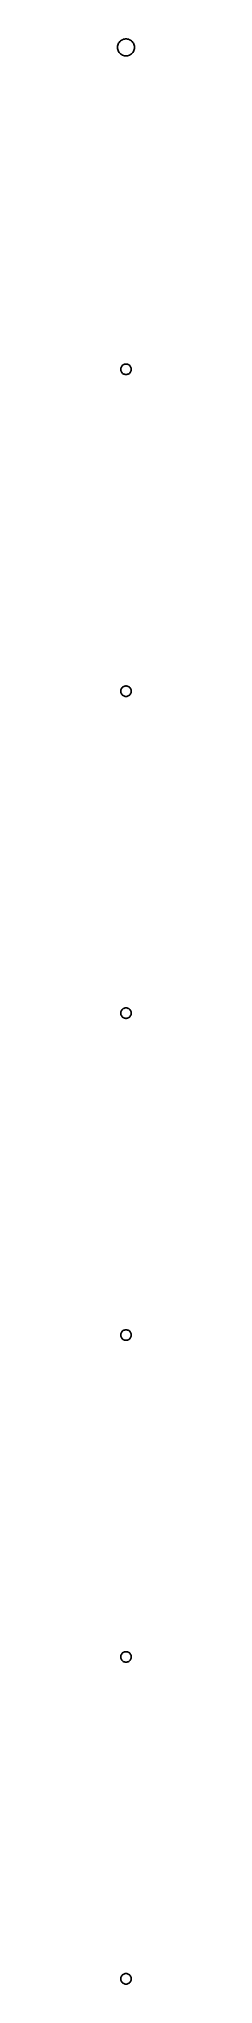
# Model space of a CAD drawing. Header units: metres. Extents: x -3 to 3, y -2 to 663.
import ezdxf

# ---------------------------------------------------------------- set-up
doc = ezdxf.new("R2010")
doc.units = ezdxf.units.M

msp = doc.modelspace()

# ---------------------------------------------------------------- linework, layer by layer
for p, q in [((-2.87712, 660.363), (-2.89999, 660)), ((-2.89999, 660), (-2.87712, 659.637)), ((-2.80888, 660.721), (-2.87712, 660.363)), ((-2.87712, 659.637), (-2.80888, 659.279)), ((-2.69635, 661.068), (-2.80888, 660.721)), ((-2.80888, 659.279), (-2.69635, 658.932)), ((-2.54128, 661.397), (-2.69635, 661.068)), ((-2.69635, 658.932), (-2.54128, 658.603)), ((-2.34615, 661.705), (-2.54128, 661.397)), ((-2.54128, 658.603), (-2.34615, 658.295)), ((-2.114, 661.985), (-2.34615, 661.705)), ((-2.34615, 658.295), (-2.114, 658.015)), ((-1.84853, 662.234), (-2.114, 661.985)), ((-1.55389, 662.449), (-1.84853, 662.234)), ((-1.23476, 662.624), (-1.55389, 662.449)), ((-0.896149, 662.758), (-1.23476, 662.624)), ((-0.543396, 662.849), (-0.896149, 662.758)), ((-0.182083, 662.894), (-0.543396, 662.849)), ((0.182083, 662.894), (-0.182083, 662.894)), ((0.543396, 662.849), (0.182083, 662.894)), ((0.896149, 662.758), (0.543396, 662.849)), ((1.23476, 662.624), (0.896149, 662.758)), ((1.55389, 662.449), (1.23476, 662.624)), ((1.84853, 662.234), (1.55389, 662.449)), ((2.114, 661.985), (1.84853, 662.234)), ((2.34615, 661.705), (2.114, 661.985)), ((2.114, 658.015), (2.34615, 658.295)), ((2.54128, 661.397), (2.34615, 661.705)), ((2.34615, 658.295), (2.54128, 658.603)), ((2.69635, 661.068), (2.54128, 661.397)), ((2.54128, 658.603), (2.69635, 658.932)), ((2.80888, 660.721), (2.69635, 661.068)), ((2.69635, 658.932), (2.80888, 659.279)), ((2.87712, 660.363), (2.80888, 660.721)), ((2.80888, 659.279), (2.87712, 659.637)), ((2.89999, 660), (2.87712, 660.363)), ((2.87712, 659.637), (2.89999, 660)), ((-2.114, 658.015), (-1.84853, 657.766)), ((-1.84853, 657.766), (-1.55389, 657.551)), ((-1.55389, 657.551), (-1.23476, 657.376)), ((-1.23476, 657.376), (-0.896149, 657.242)), ((-0.896149, 657.242), (-0.543396, 657.151)), ((-0.543396, 657.151), (-0.182083, 657.106)), ((-0.182083, 657.106), (0.182083, 657.106)), ((0.182083, 657.106), (0.543396, 657.151)), ((0.543396, 657.151), (0.896149, 657.242)), ((0.896149, 657.242), (1.23476, 657.376)), ((1.23476, 657.376), (1.55389, 657.551)), ((1.55389, 657.551), (1.84853, 657.766)), ((1.84853, 657.766), (2.114, 658.015)), ((-0.556229, 551.712), (-0.766388, 551.629)), ((-0.33728, 551.768), (-0.556229, 551.712)), ((-0.113022, 551.796), (-0.33728, 551.768)), ((0.113022, 551.796), (-0.113022, 551.796)), ((0.33728, 551.768), (0.113022, 551.796)), ((0.556229, 551.712), (0.33728, 551.768)), ((0.766388, 551.629), (0.556229, 551.712)), ((-1.7858, 550.226), (-1.79999, 550)), ((-1.79999, 550), (-1.7858, 549.774)), ((-1.74344, 550.448), (-1.7858, 550.226)), ((-1.7858, 549.774), (-1.74344, 549.552)), ((-1.67358, 550.663), (-1.74344, 550.448)), ((-1.74344, 549.552), (-1.67358, 549.337)), ((-1.57735, 550.867), (-1.67358, 550.663)), ((-1.67358, 549.337), (-1.57735, 549.133)), ((-1.45622, 551.058), (-1.57735, 550.867)), ((-1.57735, 549.133), (-1.45622, 548.942)), ((-1.31213, 551.232), (-1.45622, 551.058)), ((-1.45622, 548.942), (-1.31213, 548.768)), ((-1.14735, 551.387), (-1.31213, 551.232)), ((-1.31213, 548.768), (-1.14735, 548.613)), ((-0.964478, 551.52), (-1.14735, 551.387)), ((-1.14735, 548.613), (-0.964478, 548.48)), ((-0.766388, 551.629), (-0.964478, 551.52)), ((-0.964478, 548.48), (-0.766388, 548.371)), ((-0.766388, 548.371), (-0.556229, 548.288)), ((-0.556229, 548.288), (-0.33728, 548.232)), ((-0.33728, 548.232), (-0.113022, 548.204)), ((-0.113022, 548.204), (0.113022, 548.204)), ((0.113022, 548.204), (0.33728, 548.232)), ((0.33728, 548.232), (0.556229, 548.288)), ((0.556229, 548.288), (0.766388, 548.371)), ((0.964478, 551.52), (0.766388, 551.629)), ((0.766388, 548.371), (0.964478, 548.48)), ((1.14735, 551.387), (0.964478, 551.52)), ((0.964478, 548.48), (1.14735, 548.613)), ((1.31213, 551.232), (1.14735, 551.387)), ((1.14735, 548.613), (1.31213, 548.768)), ((1.45622, 551.058), (1.31213, 551.232)), ((1.31213, 548.768), (1.45622, 548.942)), ((1.57735, 550.867), (1.45622, 551.058)), ((1.45622, 548.942), (1.57735, 549.133)), ((1.67358, 550.663), (1.57735, 550.867)), ((1.57735, 549.133), (1.67358, 549.337)), ((1.74344, 550.448), (1.67358, 550.663)), ((1.67358, 549.337), (1.74344, 549.552)), ((1.7858, 550.226), (1.74344, 550.448)), ((1.74344, 549.552), (1.7858, 549.774)), ((1.79999, 550), (1.7858, 550.226)), ((1.7858, 549.774), (1.79999, 550)), ((-1.7858, 440.226), (-1.79999, 440)), ((-1.79999, 440), (-1.7858, 439.774)), ((-1.74344, 440.448), (-1.7858, 440.226)), ((-1.7858, 439.774), (-1.74344, 439.552)), ((-1.67358, 440.663), (-1.74344, 440.448)), ((-1.74344, 439.552), (-1.67358, 439.337)), ((-1.57735, 440.867), (-1.67358, 440.663)), ((-1.67358, 439.337), (-1.57735, 439.133)), ((-1.45622, 441.058), (-1.57735, 440.867)), ((-1.57735, 439.133), (-1.45622, 438.942)), ((-1.31213, 441.232), (-1.45622, 441.058)), ((-1.45622, 438.942), (-1.31213, 438.768)), ((-1.14735, 441.387), (-1.31213, 441.232)), ((-1.31213, 438.768), (-1.14735, 438.613)), ((-0.964478, 441.52), (-1.14735, 441.387)), ((-0.766388, 441.629), (-0.964478, 441.52)), ((-0.556229, 441.712), (-0.766388, 441.629)), ((-0.33728, 441.768), (-0.556229, 441.712)), ((-0.113022, 441.796), (-0.33728, 441.768)), ((0.113022, 441.796), (-0.113022, 441.796)), ((0.33728, 441.768), (0.113022, 441.796)), ((0.556229, 441.712), (0.33728, 441.768)), ((0.766388, 441.629), (0.556229, 441.712)), ((0.964478, 441.52), (0.766388, 441.629)), ((1.14735, 441.387), (0.964478, 441.52)), ((1.31213, 441.232), (1.14735, 441.387)), ((1.14735, 438.613), (1.31213, 438.768)), ((1.45622, 441.058), (1.31213, 441.232)), ((1.31213, 438.768), (1.45622, 438.942)), ((1.57735, 440.867), (1.45622, 441.058)), ((1.45622, 438.942), (1.57735, 439.133)), ((1.67358, 440.663), (1.57735, 440.867)), ((1.57735, 439.133), (1.67358, 439.337)), ((1.74344, 440.448), (1.67358, 440.663)), ((1.67358, 439.337), (1.74344, 439.552)), ((1.7858, 440.226), (1.74344, 440.448)), ((1.74344, 439.552), (1.7858, 439.774)), ((1.79999, 440), (1.7858, 440.226)), ((1.7858, 439.774), (1.79999, 440)), ((-1.14735, 438.613), (-0.964478, 438.48)), ((-0.964478, 438.48), (-0.766388, 438.371)), ((-0.766388, 438.371), (-0.556229, 438.288)), ((-0.556229, 438.288), (-0.33728, 438.232)), ((-0.33728, 438.232), (-0.113022, 438.204)), ((-0.113022, 438.204), (0.113022, 438.204)), ((0.113022, 438.204), (0.33728, 438.232)), ((0.33728, 438.232), (0.556229, 438.288)), ((0.556229, 438.288), (0.766388, 438.371)), ((0.766388, 438.371), (0.964478, 438.48)), ((0.964478, 438.48), (1.14735, 438.613)), ((-1.7858, 330.226), (-1.79999, 330)), ((-1.79999, 330), (-1.7858, 329.774)), ((-1.74344, 330.448), (-1.7858, 330.226)), ((-1.7858, 329.774), (-1.74344, 329.552)), ((-1.67358, 330.663), (-1.74344, 330.448)), ((-1.74344, 329.552), (-1.67358, 329.337)), ((-1.57735, 330.867), (-1.67358, 330.663)), ((-1.67358, 329.337), (-1.57735, 329.133)), ((-1.45622, 331.058), (-1.57735, 330.867)), ((-1.57735, 329.133), (-1.45622, 328.942)), ((-1.31213, 331.232), (-1.45622, 331.058)), ((-1.45622, 328.942), (-1.31213, 328.768)), ((-1.14735, 331.387), (-1.31213, 331.232)), ((-1.31213, 328.768), (-1.14735, 328.613)), ((-0.964478, 331.52), (-1.14735, 331.387)), ((-1.14735, 328.613), (-0.964478, 328.48)), ((-0.766388, 331.629), (-0.964478, 331.52)), ((-0.964478, 328.48), (-0.766388, 328.371)), ((-0.556229, 331.712), (-0.766388, 331.629)), ((-0.766388, 328.371), (-0.556229, 328.288)), ((-0.33728, 331.768), (-0.556229, 331.712)), ((-0.556229, 328.288), (-0.33728, 328.232)), ((-0.113022, 331.796), (-0.33728, 331.768)), ((-0.33728, 328.232), (-0.113022, 328.204)), ((0.113022, 331.796), (-0.113022, 331.796)), ((-0.113022, 328.204), (0.113022, 328.204)), ((0.33728, 331.768), (0.113022, 331.796)), ((0.113022, 328.204), (0.33728, 328.232)), ((0.556229, 331.712), (0.33728, 331.768)), ((0.33728, 328.232), (0.556229, 328.288)), ((0.766388, 331.629), (0.556229, 331.712)), ((0.556229, 328.288), (0.766388, 328.371)), ((0.964478, 331.52), (0.766388, 331.629)), ((0.766388, 328.371), (0.964478, 328.48)), ((1.14735, 331.387), (0.964478, 331.52)), ((0.964478, 328.48), (1.14735, 328.613)), ((1.31213, 331.232), (1.14735, 331.387)), ((1.14735, 328.613), (1.31213, 328.768)), ((1.45622, 331.058), (1.31213, 331.232)), ((1.31213, 328.768), (1.45622, 328.942)), ((1.57735, 330.867), (1.45622, 331.058)), ((1.45622, 328.942), (1.57735, 329.133)), ((1.67358, 330.663), (1.57735, 330.867)), ((1.57735, 329.133), (1.67358, 329.337)), ((1.74344, 330.448), (1.67358, 330.663)), ((1.67358, 329.337), (1.74344, 329.552)), ((1.7858, 330.226), (1.74344, 330.448)), ((1.74344, 329.552), (1.7858, 329.774)), ((1.79999, 330), (1.7858, 330.226)), ((1.7858, 329.774), (1.79999, 330)), ((-1.7858, 220.226), (-1.79999, 220)), ((-1.79999, 220), (-1.7858, 219.774)), ((-1.74344, 220.448), (-1.7858, 220.226)), ((-1.7858, 219.774), (-1.74344, 219.552)), ((-1.67358, 220.663), (-1.74344, 220.448)), ((-1.74344, 219.552), (-1.67358, 219.337)), ((-1.57735, 220.867), (-1.67358, 220.663)), ((-1.45622, 221.058), (-1.57735, 220.867)), ((-1.31213, 221.232), (-1.45622, 221.058)), ((-1.14735, 221.387), (-1.31213, 221.232)), ((-0.964478, 221.52), (-1.14735, 221.387)), ((-0.766388, 221.629), (-0.964478, 221.52)), ((-0.556229, 221.712), (-0.766388, 221.629)), ((-0.33728, 221.768), (-0.556229, 221.712)), ((-0.113022, 221.796), (-0.33728, 221.768)), ((0.113022, 221.796), (-0.113022, 221.796)), ((0.33728, 221.768), (0.113022, 221.796)), ((0.556229, 221.712), (0.33728, 221.768)), ((0.766388, 221.629), (0.556229, 221.712)), ((0.964478, 221.52), (0.766388, 221.629)), ((1.14735, 221.387), (0.964478, 221.52)), ((1.31213, 221.232), (1.14735, 221.387)), ((1.45622, 221.058), (1.31213, 221.232)), ((1.57735, 220.867), (1.45622, 221.058)), ((1.67358, 220.663), (1.57735, 220.867)), ((1.74344, 220.448), (1.67358, 220.663)), ((1.67358, 219.337), (1.74344, 219.552)), ((1.7858, 220.226), (1.74344, 220.448)), ((1.74344, 219.552), (1.7858, 219.774)), ((1.79999, 220), (1.7858, 220.226)), ((1.7858, 219.774), (1.79999, 220)), ((-1.67358, 219.337), (-1.57735, 219.133)), ((-1.57735, 219.133), (-1.45622, 218.942)), ((-1.45622, 218.942), (-1.31213, 218.768)), ((-1.31213, 218.768), (-1.14735, 218.613)), ((-1.14735, 218.613), (-0.964478, 218.48)), ((-0.964478, 218.48), (-0.766388, 218.371)), ((-0.766388, 218.371), (-0.556229, 218.288)), ((-0.556229, 218.288), (-0.33728, 218.232)), ((-0.33728, 218.232), (-0.113022, 218.204)), ((-0.113022, 218.204), (0.113022, 218.204)), ((0.113022, 218.204), (0.33728, 218.232)), ((0.33728, 218.232), (0.556229, 218.288)), ((0.556229, 218.288), (0.766388, 218.371)), ((0.766388, 218.371), (0.964478, 218.48)), ((0.964478, 218.48), (1.14735, 218.613)), ((1.14735, 218.613), (1.31213, 218.768)), ((1.31213, 218.768), (1.45622, 218.942)), ((1.45622, 218.942), (1.57735, 219.133)), ((1.57735, 219.133), (1.67358, 219.337)), ((-1.7858, 110.226), (-1.79999, 110)), ((-1.79999, 110), (-1.7858, 109.774)), ((-1.74344, 110.448), (-1.7858, 110.226)), ((-1.7858, 109.774), (-1.74344, 109.552)), ((-1.67358, 110.663), (-1.74344, 110.448)), ((-1.74344, 109.552), (-1.67358, 109.337)), ((-1.57735, 110.867), (-1.67358, 110.663)), ((-1.67358, 109.337), (-1.57735, 109.133)), ((-1.45622, 111.058), (-1.57735, 110.867)), ((-1.57735, 109.133), (-1.45622, 108.942)), ((-1.31213, 111.232), (-1.45622, 111.058)), ((-1.45622, 108.942), (-1.31213, 108.768)), ((-1.14735, 111.387), (-1.31213, 111.232)), ((-1.31213, 108.768), (-1.14735, 108.613)), ((-0.964478, 111.52), (-1.14735, 111.387)), ((-1.14735, 108.613), (-0.964478, 108.48)), ((-0.766388, 111.629), (-0.964478, 111.52)), ((-0.964478, 108.48), (-0.766388, 108.371)), ((-0.556229, 111.712), (-0.766388, 111.629)), ((-0.766388, 108.371), (-0.556229, 108.288)), ((-0.33728, 111.768), (-0.556229, 111.712)), ((-0.556229, 108.288), (-0.33728, 108.232)), ((-0.113022, 111.796), (-0.33728, 111.768)), ((-0.33728, 108.232), (-0.113022, 108.204)), ((0.113022, 111.796), (-0.113022, 111.796)), ((-0.113022, 108.204), (0.113022, 108.204)), ((0.33728, 111.768), (0.113022, 111.796)), ((0.113022, 108.204), (0.33728, 108.232)), ((0.556229, 111.712), (0.33728, 111.768)), ((0.33728, 108.232), (0.556229, 108.288)), ((0.766388, 111.629), (0.556229, 111.712)), ((0.556229, 108.288), (0.766388, 108.371)), ((0.964478, 111.52), (0.766388, 111.629)), ((0.766388, 108.371), (0.964478, 108.48)), ((1.14735, 111.387), (0.964478, 111.52)), ((0.964478, 108.48), (1.14735, 108.613)), ((1.31213, 111.232), (1.14735, 111.387)), ((1.14735, 108.613), (1.31213, 108.768)), ((1.45622, 111.058), (1.31213, 111.232)), ((1.31213, 108.768), (1.45622, 108.942)), ((1.57735, 110.867), (1.45622, 111.058)), ((1.45622, 108.942), (1.57735, 109.133)), ((1.67358, 110.663), (1.57735, 110.867)), ((1.57735, 109.133), (1.67358, 109.337)), ((1.74344, 110.448), (1.67358, 110.663)), ((1.67358, 109.337), (1.74344, 109.552)), ((1.7858, 110.226), (1.74344, 110.448)), ((1.74344, 109.552), (1.7858, 109.774)), ((1.79999, 110), (1.7858, 110.226)), ((1.7858, 109.774), (1.79999, 110)), ((-1.7858, 0.225586), (-1.79999, 0)), ((-1.79999, 0), (-1.7858, -0.225586)), ((-1.74344, 0.447632), (-1.7858, 0.225586)), ((-1.67358, 0.662613), (-1.74344, 0.447632)), ((-1.57735, 0.867142), (-1.67358, 0.662613)), ((-1.45622, 1.058), (-1.57735, 0.867142)), ((-1.31213, 1.23218), (-1.45622, 1.058)), ((-1.14735, 1.38692), (-1.31213, 1.23218)), ((-0.964478, 1.51978), (-1.14735, 1.38692)), ((-0.766388, 1.62868), (-0.964478, 1.51978)), ((-0.556229, 1.7119), (-0.766388, 1.62868)), ((-0.33728, 1.76811), (-0.556229, 1.7119)), ((-0.113022, 1.79645), (-0.33728, 1.76811)), ((0.113022, 1.79645), (-0.113022, 1.79645)), ((0.33728, 1.76811), (0.113022, 1.79645)), ((0.556229, 1.7119), (0.33728, 1.76811)), ((0.766388, 1.62868), (0.556229, 1.7119)), ((0.964478, 1.51978), (0.766388, 1.62868)), ((1.14735, 1.38692), (0.964478, 1.51978)), ((1.31213, 1.23218), (1.14735, 1.38692)), ((1.45622, 1.058), (1.31213, 1.23218)), ((1.57735, 0.867142), (1.45622, 1.058)), ((1.67358, 0.662613), (1.57735, 0.867142)), ((1.74344, 0.447632), (1.67358, 0.662613)), ((1.7858, 0.225586), (1.74344, 0.447632)), ((1.79999, 0), (1.7858, 0.225586)), ((1.7858, -0.225586), (1.79999, 0)), ((-1.7858, -0.225586), (-1.74344, -0.447632)), ((-1.74344, -0.447632), (-1.67358, -0.662613)), ((-1.67358, -0.662613), (-1.57735, -0.867142)), ((-1.57735, -0.867142), (-1.45622, -1.058)), ((-1.45622, -1.058), (-1.31213, -1.23218)), ((-1.31213, -1.23218), (-1.14735, -1.38692)), ((-1.14735, -1.38692), (-0.964478, -1.51978)), ((-0.964478, -1.51978), (-0.766388, -1.62868)), ((-0.766388, -1.62868), (-0.556229, -1.7119)), ((-0.556229, -1.7119), (-0.33728, -1.76811)), ((-0.33728, -1.76811), (-0.113022, -1.79645)), ((-0.113022, -1.79645), (0.113022, -1.79645)), ((0.113022, -1.79645), (0.33728, -1.76811)), ((0.33728, -1.76811), (0.556229, -1.7119)), ((0.556229, -1.7119), (0.766388, -1.62868)), ((0.766388, -1.62868), (0.964478, -1.51978)), ((0.964478, -1.51978), (1.14735, -1.38692)), ((1.14735, -1.38692), (1.31213, -1.23218)), ((1.31213, -1.23218), (1.45622, -1.058)), ((1.45622, -1.058), (1.57735, -0.867142)), ((1.57735, -0.867142), (1.67358, -0.662613)), ((1.67358, -0.662613), (1.74344, -0.447632)), ((1.74344, -0.447632), (1.7858, -0.225586))]:
    msp.add_line(p, q)

doc.saveas('drawing.dxf')
